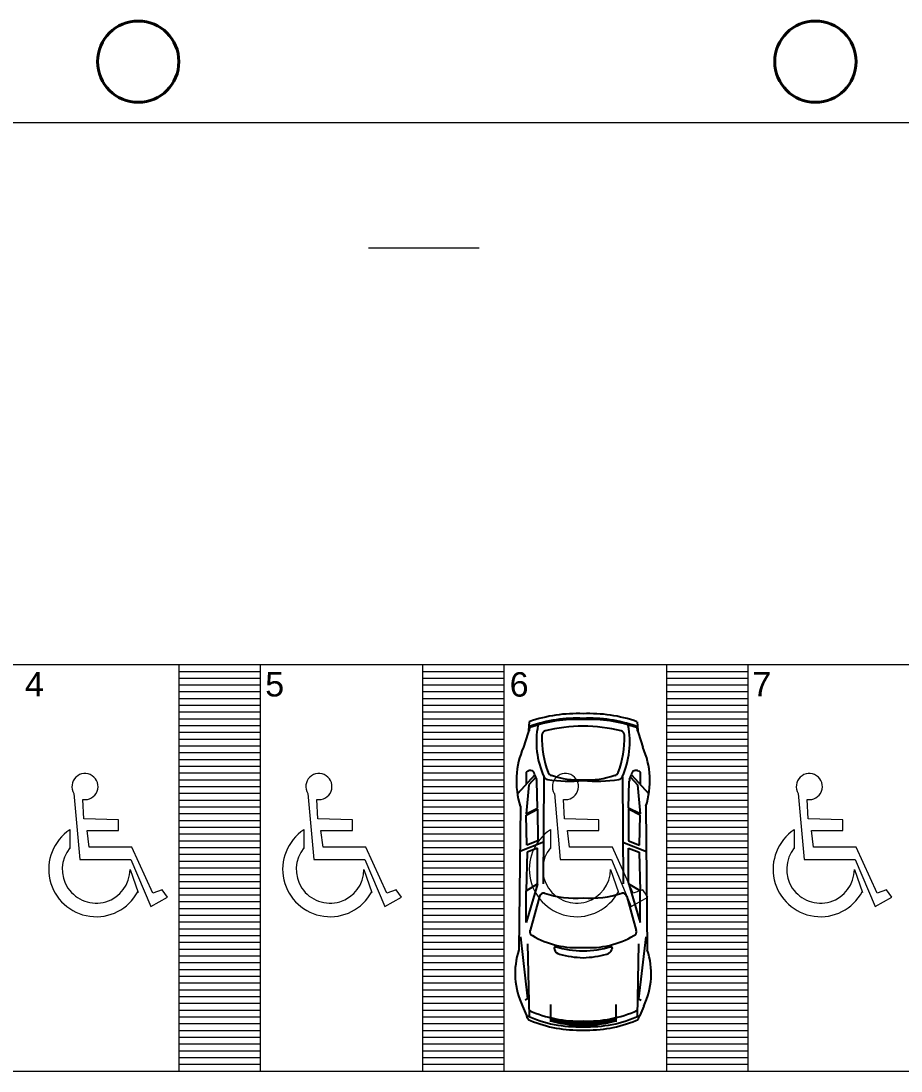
# Model space of a CAD drawing. Header units: inches. Extents: x 13 to 261, y -112 to -47.
# Drawn here: x 54.62 to 67.61, y -99.73 to -84.23 of the extents above; entities that cross this region are included whole.
import ezdxf

# ---------------------------------------------------------------- set-up
doc = ezdxf.new("R2010")
doc.units = ezdxf.units.IN
doc.header["$MEASUREMENT"] = 0
for name, color, linetype, lineweight in [('BANQUETA', 2, 'Continuous', 18), ('CAJONES', 3, 'Continuous', 20), ('COLUMNAS', 20, 'Continuous', 40), ('SIMBOLOGIA', 10, 'Continuous', 18), ('TEXTOS', 124, 'Continuous', 30)]:
    doc.layers.add(name, color=color, linetype=linetype, lineweight=lineweight)
doc.styles.add('TEXTOS', font='ARIALUNI.TTF', dxfattribs={"height": 0.36})

msp = doc.modelspace()

# ---------------------------------------------------------------- linework, layer by layer
for p, q in [((62.137, -94.637), (62.04, -94.948)), ((62.125, -94.571), (62.114, -94.701)), ((62.132, -94.696), (62.114, -94.701)), ((63.705, -94.637), (63.802, -94.948)), ((63.711, -94.696), (63.728, -94.701)), ((63.717, -94.571), (63.728, -94.701)), ((62.104, -95.298), (62.08, -95.313)), ((62.08, -95.313), (62.08, -95.495)), ((63.738, -95.298), (63.762, -95.313)), ((63.762, -95.313), (63.762, -95.495)), ((62.207, -95.355), (61.951, -95.637)), ((62.221, -95.39), (62.118, -95.502)), ((62.207, -95.355), (62.204, -95.343)), ((62.235, -95.425), (62.207, -95.355)), ((62.249, -95.848), (62.239, -95.448)), ((62.341, -95.382), (62.332, -96.963)), ((63.501, -95.382), (63.51, -96.963)), ((63.593, -95.848), (63.603, -95.448)), ((63.607, -95.425), (63.635, -95.355)), ((63.621, -95.39), (63.724, -95.502)), ((63.635, -95.355), (63.638, -95.343)), ((63.635, -95.355), (63.891, -95.637)), ((62.118, -95.502), (62.078, -95.932)), ((63.724, -95.502), (63.764, -95.932)), ((61.994, -95.817), (61.973, -97.939)), ((62.078, -95.932), (62.249, -95.848)), ((62.08, -95.948), (62.249, -95.864)), ((62.249, -95.864), (62.253, -96.328)), ((63.593, -95.864), (63.589, -96.328)), ((63.764, -95.932), (63.593, -95.848)), ((63.762, -95.948), (63.593, -95.864)), ((63.848, -95.817), (63.869, -97.939)), ((62.09, -96.394), (62.08, -95.948)), ((63.752, -96.394), (63.762, -95.948)), ((62.336, -96.349), (61.986, -96.488)), ((62.253, -96.328), (62.09, -96.394)), ((63.507, -96.349), (63.856, -96.488)), ((63.589, -96.328), (63.752, -96.394)), ((62.094, -96.498), (62.08, -97.068)), ((62.249, -96.437), (62.094, -96.498)), ((62.249, -96.952), (62.249, -96.437)), ((63.593, -96.952), (63.593, -96.437)), ((63.593, -96.437), (63.748, -96.498)), ((63.748, -96.498), (63.762, -97.068)), ((62.08, -97.068), (62.249, -96.962)), ((62.08, -97.068), (62.249, -96.962)), ((62.246, -96.971), (62.08, -97.533)), ((63.762, -97.068), (63.593, -96.962)), ((63.762, -97.068), (63.593, -96.962)), ((63.596, -96.971), (63.762, -97.533)), ((62.08, -97.533), (62.08, -97.068)), ((62.275, -97.149), (62.137, -97.651)), ((63.567, -97.149), (63.705, -97.651)), ((63.762, -97.533), (63.762, -97.068)), ((61.995, -97.745), (62.101, -98.662)), ((63.847, -97.745), (63.741, -98.662)), ((62.101, -97.851), (62.123, -98.921)), ((62.494, -97.911), (62.499, -97.935)), ((63.348, -97.911), (63.343, -97.935)), ((63.741, -97.851), (63.719, -98.921)), ((62.101, -98.662), (62.064, -98.68)), ((63.741, -98.662), (63.778, -98.68)), ((62.027, -98.769), (62.085, -98.909)), ((62.44, -98.746), (62.44, -99.003)), ((63.402, -98.746), (63.402, -99.003)), ((63.815, -98.769), (63.757, -98.909))]:
    msp.add_line(p, q)
for centre, radius, start, end in [((62.833, -96.61), 2.159, 87.6513, 109.1212), ((62.83, -96.617), 2.081, 87.48, 109.4955), ((62.831, -96.614), 2.095, 87.5289, 109.3452), ((63.009, -96.61), 2.159, 70.8788, 92.3487), ((63.011, -96.614), 2.095, 70.6548, 92.4711), ((63.013, -96.617), 2.081, 70.5045, 92.52), ((63.497, -94.866), 1.266, 169.0498, 204.0118), ((62.918, -96.839), 2.203, 89.9299, 104.6595), ((62.924, -96.839), 2.203, 75.3405, 90.0701), ((62.345, -94.866), 1.266, 335.9882, 10.9502), ((63.782, -94.802), 1.472, 178.7775, 200.6341), ((62.378, -94.772), 0.067, 104.6595, 178.7775), ((62.06, -94.802), 1.472, 339.3659, 1.2225), ((63.464, -94.772), 0.067, 1.2225, 75.3405), ((63.162, -95.443), 1.227, 156.1995, 197.7488), ((62.68, -95.443), 1.227, 342.2512, 23.8005), ((62.139, -95.356), 0.067, 11.3026, 120.9804), ((62.467, -95.297), 0.067, 200.6341, 259.5315), ((63.375, -95.297), 0.067, 280.4685, 339.3659), ((63.703, -95.356), 0.067, 59.0196, 168.6974), ((62.172, -95.45), 0.067, 1.3581, 21.7883), ((62.404, -95.358), 0.067, 200.4234, 262.1694), ((62.732, -92.972), 2.476, 262.1694, 274.3856), ((62.853, -94.212), 1.217, 250.9126, 273.1847), ((62.989, -94.212), 1.217, 266.8153, 289.0874), ((63.11, -92.972), 2.476, 265.6144, 277.8306), ((63.439, -95.358), 0.067, 277.8306, 339.5766), ((63.67, -95.45), 0.067, 158.2117, 178.6419), ((62.182, -96.952), 0.067, 343.506, 0), ((62.182, -96.952), 0.067, 343.506, 0), ((63.66, -96.952), 0.067, 180, 196.494), ((63.66, -96.952), 0.067, 180, 196.494), ((62.34, -97.167), 0.067, 80.0154, 164.5876), ((62.802, -95.793), 1.383, 250.9691, 274.9256), ((63.04, -95.793), 1.383, 265.0744, 289.0309), ((63.503, -97.167), 0.067, 15.4124, 99.9846), ((62.201, -97.668), 0.067, 164.5876, 243.7467), ((62.83, -96.597), 1.309, 239.7932, 273.9817), ((63.012, -96.597), 1.309, 266.0183, 300.2068), ((63.641, -97.668), 0.067, 296.2533, 15.4124), ((63.013, -98.288), 1.097, 161.4359, 206.0074), ((62.51, -97.908), 0.0167, 80.3511, 191.7948), ((62.581, -97.918), 0.0837, 191.7948, 263.3968), ((62.92, -96.6), 1.354, 252.5204, 270.0642), ((62.923, -96.6), 1.354, 269.9358, 287.4796), ((63.261, -97.918), 0.0837, 276.6032, 348.2052), ((63.332, -97.908), 0.0167, 348.2052, 99.6489), ((62.829, -98.288), 1.097, 333.9926, 18.5641), ((62.967, -96.598), 1.457, 254.2229, 268.1832), ((62.875, -96.598), 1.457, 271.8168, 285.7771), ((62.844, -97.264), 1.725, 245.2701, 272.5606), ((62.998, -97.264), 1.725, 267.4394, 294.7299), ((62.844, -97.264), 1.81, 245.1967, 272.4278), ((62.169, -98.901), 0.0837, 185.2866, 251.3205), ((62.857, -97.264), 1.859, 247.387, 271.9756), ((62.926, -97.266), 1.739, 253.7701, 269.8508), ((62.928, -97.266), 1.756, 253.8636, 269.7872), ((62.93, -97.266), 1.773, 253.9552, 269.7248), ((62.932, -97.265), 1.79, 254.045, 269.6636), ((62.998, -97.264), 1.81, 267.5722, 294.8033), ((62.916, -97.266), 1.739, 270.1492, 286.2299), ((62.914, -97.266), 1.756, 270.2128, 286.1364), ((62.913, -97.266), 1.773, 270.2752, 286.0448), ((62.985, -97.264), 1.859, 268.0244, 292.613), ((62.911, -97.265), 1.79, 270.3364, 285.955), ((63.673, -98.901), 0.0837, 288.6795, 354.7134)]:
    msp.add_arc(centre, radius, start, end)
at = {"layer": 'BANQUETA'}
for p, q in [((35.851, -85.727), (86.751, -85.727)), ((42.451, -99.727), (75.451, -99.727))]:
    msp.add_line(p, q, dxfattribs=at)
at = {"layer": 'CAJONES'}
for p, q in [((42.551, -93.727), (67.751, -93.727)), ((56.951, -93.727), (56.951, -99.727)), ((58.151, -93.727), (58.151, -99.727)), ((60.551, -93.727), (60.551, -99.727)), ((61.751, -93.727), (61.751, -99.727)), ((64.151, -93.727), (64.151, -99.727)), ((65.351, -93.727), (65.351, -99.727)), ((56.951, -93.827), (58.151, -93.827)), ((56.951, -93.927), (58.151, -93.927)), ((60.551, -93.827), (61.751, -93.827)), ((60.551, -93.927), (61.751, -93.927)), ((64.151, -93.827), (65.351, -93.827)), ((64.151, -93.927), (65.351, -93.927)), ((56.951, -94.027), (58.151, -94.027)), ((60.551, -94.027), (61.751, -94.027)), ((64.151, -94.027), (65.351, -94.027)), ((56.951, -94.127), (58.151, -94.127)), ((56.951, -94.227), (58.151, -94.227)), ((60.551, -94.127), (61.751, -94.127)), ((60.551, -94.227), (61.751, -94.227)), ((64.151, -94.127), (65.351, -94.127)), ((64.151, -94.227), (65.351, -94.227)), ((56.951, -94.327), (58.151, -94.327)), ((60.551, -94.327), (61.751, -94.327)), ((64.151, -94.327), (65.351, -94.327)), ((56.951, -94.427), (58.151, -94.427)), ((56.951, -94.527), (58.151, -94.527)), ((60.551, -94.427), (61.751, -94.427)), ((60.551, -94.527), (61.751, -94.527)), ((64.151, -94.427), (65.351, -94.427)), ((64.151, -94.527), (65.351, -94.527)), ((56.951, -94.627), (58.151, -94.627)), ((60.551, -94.627), (61.751, -94.627)), ((64.151, -94.627), (65.351, -94.627)), ((56.951, -94.727), (58.151, -94.727)), ((56.951, -94.827), (58.151, -94.827)), ((60.551, -94.727), (61.751, -94.727)), ((60.551, -94.827), (61.751, -94.827)), ((64.151, -94.727), (65.351, -94.727)), ((64.151, -94.827), (65.351, -94.827)), ((56.951, -94.927), (58.151, -94.927)), ((60.551, -94.927), (61.751, -94.927)), ((64.151, -94.927), (65.351, -94.927)), ((56.951, -95.027), (58.151, -95.027)), ((56.951, -95.127), (58.151, -95.127)), ((60.551, -95.027), (61.751, -95.027)), ((60.551, -95.127), (61.751, -95.127)), ((64.151, -95.027), (65.351, -95.027)), ((64.151, -95.127), (65.351, -95.127)), ((56.951, -95.227), (58.151, -95.227)), ((60.551, -95.227), (61.751, -95.227)), ((64.151, -95.227), (65.351, -95.227)), ((56.951, -95.327), (58.151, -95.327)), ((56.951, -95.427), (58.151, -95.427)), ((60.551, -95.327), (61.751, -95.327)), ((60.551, -95.427), (61.751, -95.427)), ((64.151, -95.327), (65.351, -95.327)), ((64.151, -95.427), (65.351, -95.427)), ((56.951, -95.527), (58.151, -95.527)), ((56.951, -95.627), (58.151, -95.627)), ((60.551, -95.527), (61.751, -95.527)), ((60.551, -95.627), (61.751, -95.627)), ((64.151, -95.527), (65.351, -95.527)), ((64.151, -95.627), (65.351, -95.627)), ((56.951, -95.727), (58.151, -95.727)), ((60.551, -95.727), (61.751, -95.727)), ((64.151, -95.727), (65.351, -95.727)), ((56.951, -95.827), (58.151, -95.827)), ((56.951, -95.927), (58.151, -95.927)), ((60.551, -95.827), (61.751, -95.827)), ((60.551, -95.927), (61.751, -95.927)), ((64.151, -95.827), (65.351, -95.827)), ((64.151, -95.927), (65.351, -95.927)), ((56.951, -96.027), (58.151, -96.027)), ((60.551, -96.027), (61.751, -96.027)), ((64.151, -96.027), (65.351, -96.027)), ((56.951, -96.127), (58.151, -96.127)), ((56.951, -96.227), (58.151, -96.227)), ((60.551, -96.127), (61.751, -96.127)), ((60.551, -96.227), (61.751, -96.227)), ((64.151, -96.127), (65.351, -96.127)), ((64.151, -96.227), (65.351, -96.227)), ((56.951, -96.327), (58.151, -96.327)), ((60.551, -96.327), (61.751, -96.327)), ((64.151, -96.327), (65.351, -96.327)), ((56.951, -96.427), (58.151, -96.427)), ((56.951, -96.527), (58.151, -96.527)), ((60.551, -96.427), (61.751, -96.427)), ((60.551, -96.527), (61.751, -96.527)), ((64.151, -96.427), (65.351, -96.427)), ((64.151, -96.527), (65.351, -96.527)), ((56.951, -96.627), (58.151, -96.627)), ((60.551, -96.627), (61.751, -96.627)), ((64.151, -96.627), (65.351, -96.627)), ((56.951, -96.727), (58.151, -96.727)), ((56.951, -96.827), (58.151, -96.827)), ((60.551, -96.727), (61.751, -96.727)), ((60.551, -96.827), (61.751, -96.827)), ((64.151, -96.727), (65.351, -96.727)), ((64.151, -96.827), (65.351, -96.827)), ((56.951, -96.927), (58.151, -96.927)), ((56.951, -97.027), (58.151, -97.027)), ((60.551, -96.927), (61.751, -96.927)), ((60.551, -97.027), (61.751, -97.027)), ((64.151, -96.927), (65.351, -96.927)), ((64.151, -97.027), (65.351, -97.027)), ((56.951, -97.127), (58.151, -97.127)), ((60.551, -97.127), (61.751, -97.127)), ((64.151, -97.127), (65.351, -97.127)), ((56.951, -97.227), (58.151, -97.227)), ((56.951, -97.327), (58.151, -97.327)), ((60.551, -97.227), (61.751, -97.227)), ((60.551, -97.327), (61.751, -97.327)), ((64.151, -97.227), (65.351, -97.227)), ((64.151, -97.327), (65.351, -97.327)), ((56.951, -97.427), (58.151, -97.427)), ((60.551, -97.427), (61.751, -97.427)), ((64.151, -97.427), (65.351, -97.427)), ((56.951, -97.527), (58.151, -97.527)), ((56.951, -97.627), (58.151, -97.627)), ((60.551, -97.527), (61.751, -97.527)), ((60.551, -97.627), (61.751, -97.627)), ((64.151, -97.527), (65.351, -97.527)), ((64.151, -97.627), (65.351, -97.627)), ((56.951, -97.727), (58.151, -97.727)), ((60.551, -97.727), (61.751, -97.727)), ((64.151, -97.727), (65.351, -97.727)), ((56.951, -97.827), (58.151, -97.827)), ((56.951, -97.927), (58.151, -97.927)), ((60.551, -97.827), (61.751, -97.827)), ((60.551, -97.927), (61.751, -97.927)), ((64.151, -97.827), (65.351, -97.827)), ((64.151, -97.927), (65.351, -97.927)), ((56.951, -98.027), (58.151, -98.027)), ((60.551, -98.027), (61.751, -98.027)), ((64.151, -98.027), (65.351, -98.027)), ((56.951, -98.127), (58.151, -98.127)), ((56.951, -98.227), (58.151, -98.227)), ((60.551, -98.127), (61.751, -98.127)), ((60.551, -98.227), (61.751, -98.227)), ((64.151, -98.127), (65.351, -98.127)), ((64.151, -98.227), (65.351, -98.227)), ((56.951, -98.327), (58.151, -98.327)), ((60.551, -98.327), (61.751, -98.327)), ((64.151, -98.327), (65.351, -98.327)), ((56.951, -98.427), (58.151, -98.427)), ((56.951, -98.527), (58.151, -98.527)), ((60.551, -98.427), (61.751, -98.427)), ((60.551, -98.527), (61.751, -98.527)), ((64.151, -98.427), (65.351, -98.427)), ((64.151, -98.527), (65.351, -98.527)), ((56.951, -98.627), (58.151, -98.627)), ((56.951, -98.727), (58.151, -98.727)), ((60.551, -98.627), (61.751, -98.627)), ((60.551, -98.727), (61.751, -98.727)), ((64.151, -98.627), (65.351, -98.627)), ((64.151, -98.727), (65.351, -98.727)), ((56.951, -98.827), (58.151, -98.827)), ((60.551, -98.827), (61.751, -98.827)), ((64.151, -98.827), (65.351, -98.827)), ((56.951, -98.927), (58.151, -98.927)), ((56.951, -99.027), (58.151, -99.027)), ((60.551, -98.927), (61.751, -98.927)), ((60.551, -99.027), (61.751, -99.027)), ((64.151, -98.927), (65.351, -98.927)), ((64.151, -99.027), (65.351, -99.027)), ((56.951, -99.127), (58.151, -99.127)), ((60.551, -99.127), (61.751, -99.127)), ((64.151, -99.127), (65.351, -99.127)), ((56.951, -99.227), (58.151, -99.227)), ((56.951, -99.327), (58.151, -99.327)), ((60.551, -99.227), (61.751, -99.227)), ((60.551, -99.327), (61.751, -99.327)), ((64.151, -99.227), (65.351, -99.227)), ((64.151, -99.327), (65.351, -99.327)), ((56.951, -99.427), (58.151, -99.427)), ((60.551, -99.427), (61.751, -99.427)), ((64.151, -99.427), (65.351, -99.427)), ((56.951, -99.527), (58.151, -99.527)), ((56.951, -99.627), (58.151, -99.627)), ((60.551, -99.527), (61.751, -99.527)), ((60.551, -99.627), (61.751, -99.627)), ((64.151, -99.527), (65.351, -99.527)), ((64.151, -99.627), (65.351, -99.627))]:
    msp.add_line(p, q, dxfattribs=at)
at = {"layer": 'COLUMNAS'}
for centre in [(56.351, -84.827), (66.351, -84.827)]:
    msp.add_circle(centre, 0.6, dxfattribs=at)
at = {"layer": 'SIMBOLOGIA'}
for p, q in [((59.753, -87.573), (60.783, -87.573)), ((60.783, -87.573), (61.384, -87.573)), ((55.4, -95.629), (55.488, -96.606)), ((58.855, -95.629), (58.942, -96.606)), ((62.496, -95.629), (62.583, -96.606)), ((66.096, -95.629), (66.184, -96.606)), ((55.55, -96.006), (55.535, -95.719)), ((59.004, -96.006), (58.99, -95.719)), ((62.645, -96.006), (62.63, -95.719)), ((66.246, -96.006), (66.231, -95.719)), ((56.059, -96.021), (55.55, -96.006)), ((56.059, -96.175), (56.059, -96.021)), ((59.513, -96.021), (59.004, -96.006)), ((59.513, -96.175), (59.513, -96.021)), ((63.154, -96.021), (62.645, -96.006)), ((63.154, -96.175), (63.154, -96.021)), ((66.754, -96.021), (66.246, -96.006)), ((66.754, -96.175), (66.754, -96.021)), ((55.343, -96.162), (55.343, -96.44)), ((55.596, -96.175), (56.059, -96.175)), ((55.627, -96.422), (55.596, -96.175)), ((58.797, -96.162), (58.798, -96.44)), ((59.081, -96.422), (59.05, -96.175)), ((59.05, -96.175), (59.513, -96.175)), ((62.438, -96.162), (62.438, -96.44)), ((62.691, -96.175), (63.154, -96.175)), ((62.722, -96.422), (62.691, -96.175)), ((66.039, -96.162), (66.039, -96.44)), ((66.323, -96.422), (66.292, -96.175)), ((66.292, -96.175), (66.754, -96.175)), ((56.259, -96.422), (55.627, -96.422)), ((56.567, -97.1), (56.259, -96.422)), ((59.713, -96.422), (59.081, -96.422)), ((60.022, -97.1), (59.713, -96.422)), ((63.354, -96.422), (62.722, -96.422)), ((63.662, -97.1), (63.354, -96.422)), ((66.955, -96.422), (66.323, -96.422)), ((67.263, -97.1), (66.955, -96.422)), ((55.488, -96.606), (56.244, -96.606)), ((56.244, -96.606), (56.537, -97.3)), ((58.942, -96.606), (59.698, -96.606)), ((59.698, -96.606), (59.991, -97.3)), ((62.583, -96.606), (63.339, -96.606)), ((63.339, -96.606), (63.632, -97.3)), ((66.184, -96.606), (66.939, -96.606)), ((66.939, -96.606), (67.232, -97.3)), ((56.23, -96.751), (56.349, -97.09)), ((59.684, -96.751), (59.803, -97.09)), ((63.325, -96.751), (63.444, -97.09)), ((66.926, -96.751), (67.045, -97.09)), ((56.537, -97.3), (56.783, -97.161)), ((56.706, -97.053), (56.567, -97.1)), ((56.783, -97.161), (56.706, -97.053)), ((59.991, -97.3), (60.237, -97.161)), ((60.16, -97.053), (60.022, -97.1)), ((60.237, -97.161), (60.16, -97.053)), ((63.632, -97.3), (63.878, -97.161)), ((63.801, -97.053), (63.662, -97.1)), ((63.878, -97.161), (63.801, -97.053)), ((67.232, -97.3), (67.479, -97.161)), ((67.402, -97.053), (67.263, -97.1)), ((67.479, -97.161), (67.402, -97.053))]:
    msp.add_line(p, q, dxfattribs=at)
for centre, radius, start, end in [((55.565, -95.528), 0.193, 261.135, 211.498), ((59.019, -95.528), 0.193, 261.135, 211.498), ((62.66, -95.528), 0.193, 261.135, 211.498), ((66.261, -95.528), 0.193, 261.135, 211.498), ((55.73, -96.749), 0.7, 123.5723, 331.6387), ((59.184, -96.749), 0.7, 123.5723, 331.6387), ((62.825, -96.749), 0.7, 123.5723, 331.6387), ((66.426, -96.749), 0.7, 123.5723, 331.6387), ((55.73, -96.749), 0.5, 140.674, 359.8465), ((59.184, -96.749), 0.5, 140.674, 359.8465), ((62.825, -96.749), 0.5, 140.674, 359.8465), ((66.426, -96.749), 0.5, 140.674, 359.8465)]:
    msp.add_arc(centre, radius, start, end, dxfattribs=at)

# ---------------------------------------------------------------- texts
at = {"layer": 'TEXTOS', "style": 'TEXTOS'}
for s, p in [('4', (54.678, -94.198)), ('5', (58.226, -94.198)), ('6', (61.836, -94.2)), ('7', (65.419, -94.198))]:
    msp.add_text(s, height=0.36, dxfattribs=at).set_placement(p)

doc.saveas('drawing.dxf')
